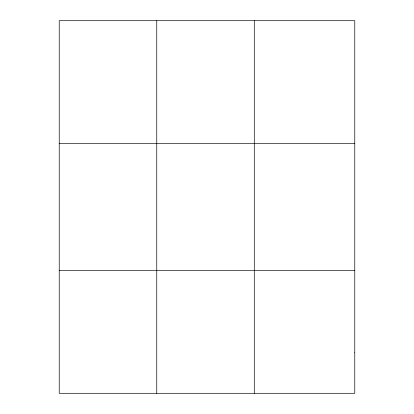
<?xml version="1.0" encoding="UTF-8"?>
<svg xmlns="http://www.w3.org/2000/svg" width="414" height="414" viewBox="0 0 414 414"><rect width="100%" height="100%" fill="white"/><g stroke="black" fill="none" stroke-linecap="round" stroke-linejoin="round"><path stroke-width="0.62" d="M156.756 393.3L156.756 20.7M254.289 393.3L254.289 20.7M59.228 143.658L354.772 143.658M59.228 270.342L354.772 270.342M354.772 352.314L354.772 393.3L59.228 393.3L59.228 20.7L354.772 20.7L354.772 352.314"/></g></svg>
